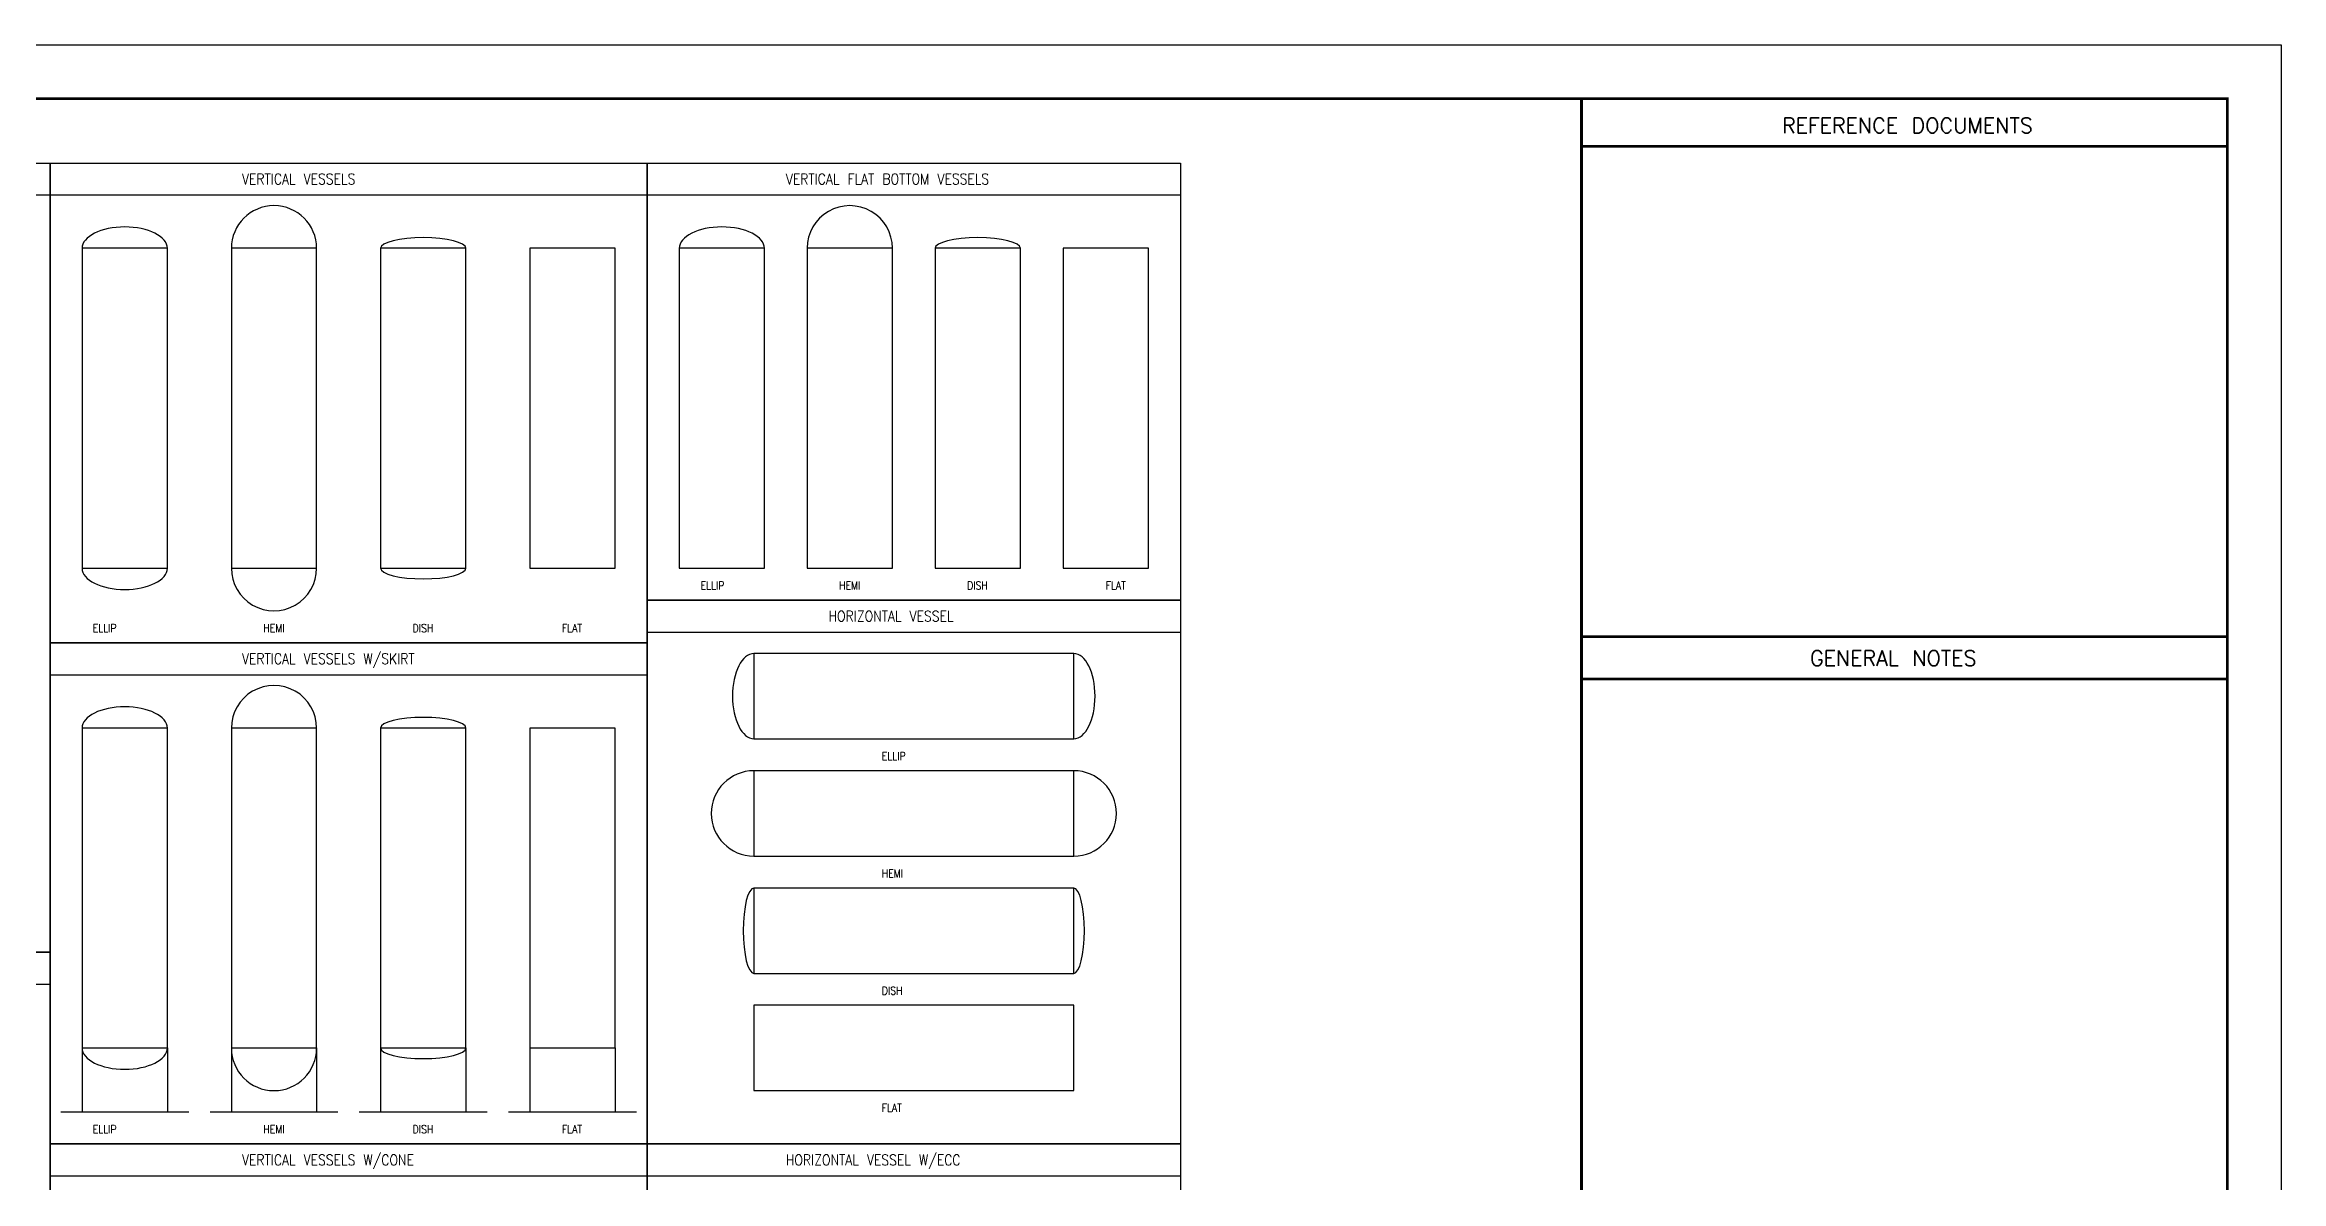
# Model space of a CAD drawing. Header units: millimetres. Extents: x 664.9 to 707.8, y 783.9 to 811.6.
# Drawn here: x 681.62 to 707.83, y 798.31 to 811.63 of the extents above; entities that cross this region are included whole.
import ezdxf
from ezdxf.enums import TextEntityAlignment as Align

# ---------------------------------------------------------------- set-up
doc = ezdxf.new("R2010")
doc.units = ezdxf.units.MM
for name, color, linetype in [('Carimbo', 7, 'Continuous'), ('EQUIP', 3, 'Continuous'), ('TEXT', 7, 'Continuous'), ('TXT', 7, 'Continuous')]:
    doc.layers.add(name, color=color, linetype=linetype)
doc.styles.get("Standard").update_dxf_attribs({"font": 'txt', "bigfont": 'gbcbig.shx'})

msp = doc.modelspace()

# ---------------------------------------------------------------- linework, layer by layer
for p, q in [((676.929, 809.873), (681.679, 809.873)), ((681.679, 809.873), (688.679, 809.873)), ((688.679, 809.873), (694.929, 809.873)), ((688.679, 804.748), (694.929, 804.748)), ((681.679, 804.248), (688.679, 804.248)), ((676.929, 800.623), (681.679, 800.623)), ((681.679, 798.373), (688.679, 798.373)), ((688.679, 798.373), (694.929, 798.373))]:
    msp.add_line(p, q)
for points in [[(681.679, 800.998), (676.929, 800.998), (676.929, 810.248), (681.679, 810.248)], [(688.679, 804.623), (681.679, 804.623), (681.679, 810.248), (688.679, 810.248)], [(694.929, 805.123), (688.679, 805.123), (688.679, 810.248), (694.929, 810.248)], [(694.929, 798.748), (688.679, 798.748), (688.679, 805.123), (694.929, 805.123)], [(688.679, 798.748), (681.679, 798.748), (681.679, 804.623), (688.679, 804.623)], [(681.679, 794.123), (676.929, 794.123), (676.929, 800.998), (681.679, 800.998)], [(688.679, 791.998), (681.679, 791.998), (681.679, 798.748), (688.679, 798.748)], [(694.929, 792.748), (688.679, 792.748), (688.679, 798.748), (694.929, 798.748)]]:
    msp.add_lwpolyline(points, close=True)
at = {"layer": 'Carimbo', "color": 7}
msp.add_lwpolyline([(707.834, 783.873), (664.929, 783.873), (664.929, 811.635), (707.834, 811.635)], close=True, dxfattribs=at)
at = {"layer": 'Carimbo', "color": 7, "const_width": 0.0315}
msp.add_lwpolyline([(707.203, 784.504), (666.822, 784.504), (666.822, 811.004), (707.203, 811.004)], close=True, dxfattribs=at)
for points in [[(699.631, 784.504), (699.631, 811.004)], [(699.631, 810.444), (707.203, 810.444)], [(707.203, 804.694), (699.631, 804.694)], [(699.631, 804.199), (707.203, 804.199)]]:
    msp.add_lwpolyline(points, dxfattribs=at)
at = {"layer": 'EQUIP'}
for points in [[(682.054, 805.498), (683.054, 805.498), (683.054, 809.248), (682.054, 809.248)], [(683.804, 805.498), (684.804, 805.498), (684.804, 809.248), (683.804, 809.248)], [(685.554, 805.498), (686.554, 805.498), (686.554, 809.248), (685.554, 809.248)], [(687.304, 805.498), (688.304, 805.498), (688.304, 809.248), (687.304, 809.248)], [(689.054, 805.498), (690.054, 805.498), (690.054, 809.248), (689.054, 809.248)], [(690.554, 805.498), (691.554, 805.498), (691.554, 809.248), (690.554, 809.248)], [(692.054, 805.498), (693.054, 805.498), (693.054, 809.248), (692.054, 809.248)], [(693.554, 805.498), (694.554, 805.498), (694.554, 809.248), (693.554, 809.248)], [(689.929, 803.498), (693.679, 803.498), (693.679, 804.498), (689.929, 804.498)], [(682.054, 799.873), (683.054, 799.873), (683.054, 803.623), (682.054, 803.623)], [(683.804, 799.873), (684.804, 799.873), (684.804, 803.623), (683.804, 803.623)], [(685.554, 799.873), (686.554, 799.873), (686.554, 803.623), (685.554, 803.623)], [(687.304, 799.873), (688.304, 799.873), (688.304, 803.623), (687.304, 803.623)], [(689.929, 802.123), (693.679, 802.123), (693.679, 803.123), (689.929, 803.123)], [(689.929, 800.748), (693.679, 800.748), (693.679, 801.748), (689.929, 801.748)], [(689.929, 799.373), (693.679, 799.373), (693.679, 800.373), (689.929, 800.373)]]:
    msp.add_lwpolyline(points, close=True, dxfattribs=at)
for points in [[(682.054, 799.873), (682.054, 799.123)], [(683.054, 799.873), (683.054, 799.123)], [(683.804, 799.873), (683.804, 799.123)], [(684.804, 799.873), (684.804, 799.123)], [(685.554, 799.873), (685.554, 799.123)], [(686.554, 799.873), (686.554, 799.123)], [(687.304, 799.873), (687.304, 799.123)], [(688.304, 799.873), (688.304, 799.123)], [(681.804, 799.123), (683.304, 799.123)], [(683.554, 799.123), (685.054, 799.123)], [(685.304, 799.123), (686.804, 799.123)], [(687.054, 799.123), (688.554, 799.123)]]:
    msp.add_lwpolyline(points, dxfattribs=at)
for centre, major_axis, ratio, start_param, end_param in [((684.304, 809.248), (-0.5, 0), 1, 3.141593, 6.283185), ((691.054, 809.248), (0, 0.5), 1, 4.712389, 7.853982), ((682.554, 809.248), (-0.5, 0), 0.5, 3.141593, 6.283185), ((686.054, 809.248), (-0.5, 0), 0.25, 3.141593, 6.283185), ((689.554, 809.248), (-0.5, 0), 0.5, 3.141593, 6.283185), ((692.554, 809.248), (-0.5, 0), 0.25, 3.141593, 6.283185), ((682.554, 805.498), (0.5, 0), 0.5, 3.141593, 6.283185), ((684.304, 805.498), (0, -0.5), 1, 4.712389, 7.853982), ((686.054, 805.498), (0.5, 0), 0.25, 3.141593, 6.283185), ((689.929, 803.998), (0, -0.5), 0.5, 3.141593, 6.283185), ((693.679, 803.998), (0, 0.5), 0.5, 3.141593, 6.283185), ((684.304, 803.623), (0, 0.5), 1, 4.712389, 7.853982), ((682.554, 803.623), (-0.5, 0), 0.5, 3.141593, 6.283185), ((686.054, 803.623), (-0.5, 0), 0.25, 3.141593, 6.283185), ((689.929, 802.623), (0, -0.5), 1, 3.141593, 6.283185), ((693.679, 802.623), (0, 0.5), 1, 3.141593, 6.283185), ((689.929, 801.248), (0, -0.5), 0.25, 3.141593, 6.283185), ((693.679, 801.248), (0, 0.5), 0.25, 3.141593, 6.283185), ((682.554, 799.873), (0.5, 0), 0.5, 3.141593, 6.283185), ((684.304, 799.873), (0.5, 0), 1, 3.141593, 6.283185), ((686.054, 799.873), (0.5, 0), 0.25, 3.141593, 6.283185)]:
    msp.add_ellipse(centre, major_axis=major_axis, ratio=ratio, start_param=start_param, end_param=end_param, dxfattribs=at)

# ---------------------------------------------------------------- texts
at = {"layer": 'TEXT', "width": 0.85}
for s, height, p in [('VERTICAL VESSELS', 0.125, (683.929, 809.998)), ('VERTICAL FLAT BOTTOM VESSELS', 0.125, (690.304, 809.998)), ('ELLIP', 0.0938, (689.304, 805.248)), ('HEMI', 0.0938, (690.929, 805.248)), ('DISH', 0.0938, (692.429, 805.248)), ('FLAT', 0.0938, (694.054, 805.248)), ('HORIZONTAL VESSEL', 0.125, (690.804, 804.873)), ('ELLIP', 0.0938, (682.179, 804.748)), ('HEMI', 0.0938, (684.179, 804.748)), ('DISH', 0.0938, (685.929, 804.748)), ('FLAT', 0.0938, (687.679, 804.748)), ('VERTICAL VESSELS W/SKIRT', 0.125, (683.929, 804.373)), ('ELLIP', 0.0938, (691.429, 803.248)), ('HEMI', 0.0938, (691.429, 801.873)), ('DISH', 0.0938, (691.429, 800.498)), ('FLAT', 0.0938, (691.429, 799.123)), ('ELLIP', 0.0938, (682.179, 798.873)), ('HEMI', 0.0938, (684.179, 798.873)), ('DISH', 0.0938, (685.929, 798.873)), ('FLAT', 0.0938, (687.679, 798.873)), ('VERTICAL VESSELS W/CONE', 0.125, (683.929, 798.498)), ('HORIZONTAL VESSEL W/ECC', 0.125, (690.304, 798.498))]:
    msp.add_text(s, height=height, dxfattribs=at).set_placement(p)
at = {"layer": 'TXT', "color": 7}
for s, p in [('REFERENCE DOCUMENTS', (703.452, 810.688)), ('GENERAL NOTES', (703.286, 804.443))]:
    msp.add_text(s, height=0.17734, dxfattribs=at).set_placement(p, align=Align.MIDDLE_CENTER)

doc.saveas('drawing.dxf')
